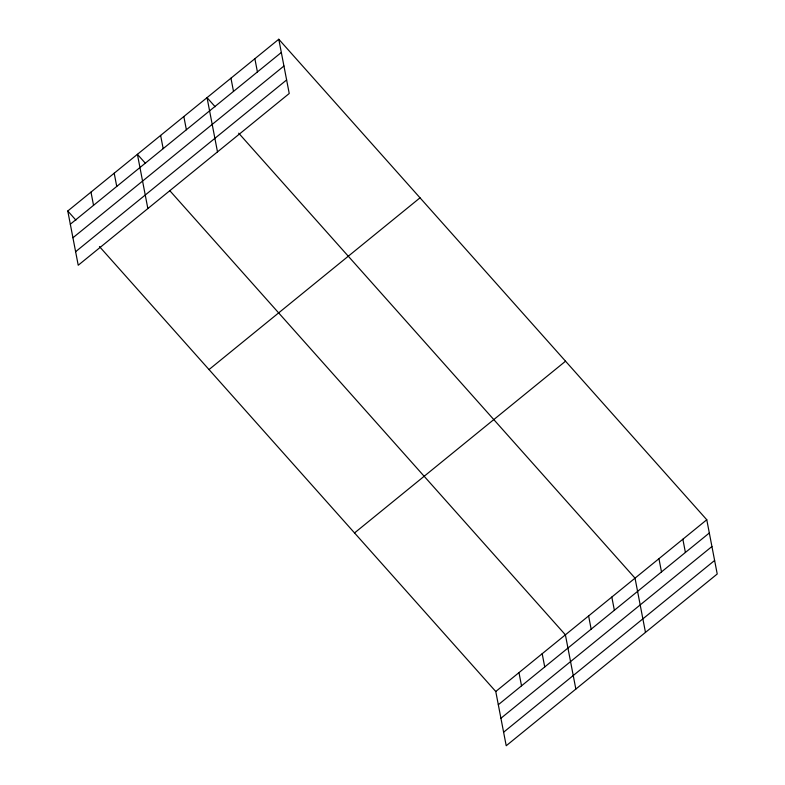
<?xml version="1.0" encoding="UTF-8"?>
<svg xmlns="http://www.w3.org/2000/svg" width="785" height="785" viewBox="0 0 785 785"><rect width="100%" height="100%" fill="white"/><g stroke="black" fill="none" stroke-linecap="round" stroke-linejoin="round"><path stroke-width="1.18" d="M278.783 39.25L289.233 93.493L78.225 265.242L67.775 210.998L278.783 39.25L706.775 519.758L717.225 574.002L506.217 745.75L495.767 691.506L99.44 246.539M70.326 224.216L281.334 52.467M72.936 237.757L283.944 66.009M75.615 251.7L286.623 79.952M209.016 369.568L420.024 197.82M354.535 532.937L565.543 361.198M495.767 691.506L706.775 519.758M498.308 704.734L709.326 532.986M500.918 718.265L711.926 546.517M503.607 732.209L714.615 560.47M215.159 106.76L207.044 97.644L217.494 151.888M238.699 133.185L635.036 578.153L645.476 632.396M145.529 163.427L137.414 154.321L147.855 208.565M169.884 190.775L565.396 634.83L575.847 689.073M67.775 210.998L75.9 220.104M682.862 539.226L685.403 552.454M658.949 558.694L661.49 571.912M611.819 597.051L614.37 610.269M588.613 615.94L591.154 629.158M542.19 653.719L544.731 666.946M518.973 672.617L521.525 685.835M254.87 58.718L257.421 71.935M230.957 78.176L233.508 91.403M183.837 116.533L186.379 129.761M160.621 135.422L163.172 148.65M114.198 173.21L116.749 186.438M90.991 192.099L93.533 205.327"/></g></svg>
